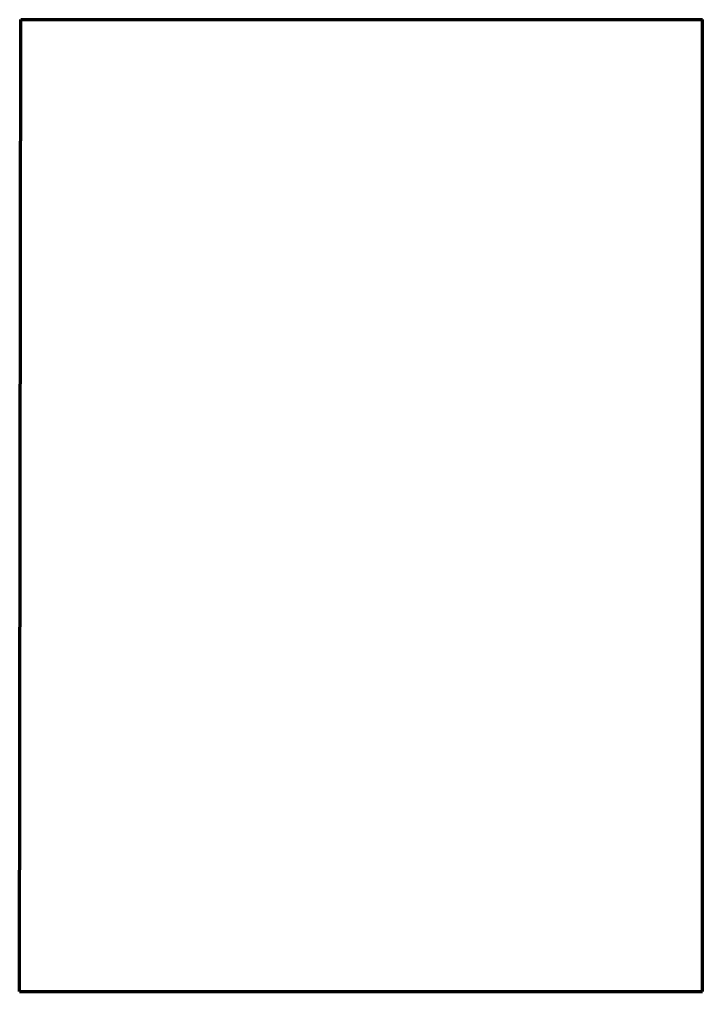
# Model space of a CAD drawing. Header units: inches. Extents: x 0 to 64.1, y 0 to 91.2.
import ezdxf

# ---------------------------------------------------------------- set-up
doc = ezdxf.new("R2010")
doc.units = ezdxf.units.IN
doc.header["$MEASUREMENT"] = 0
doc.layers.get('0').update_dxf_attribs({"linetype": 'CONTINUOUS'})

msp = doc.modelspace()

# ---------------------------------------------------------------- linework, layer by layer
at = {"color": 7, "lineweight": 90}
for p, q in [((0, 0), (0.125, 91.25)), ((0.125, 91.25), (64.125, 91.25)), ((64.125, 0), (64.125, 91.25)), ((0, 0), (64.125, 0))]:
    msp.add_line(p, q, dxfattribs=at)

doc.saveas('drawing.dxf')
